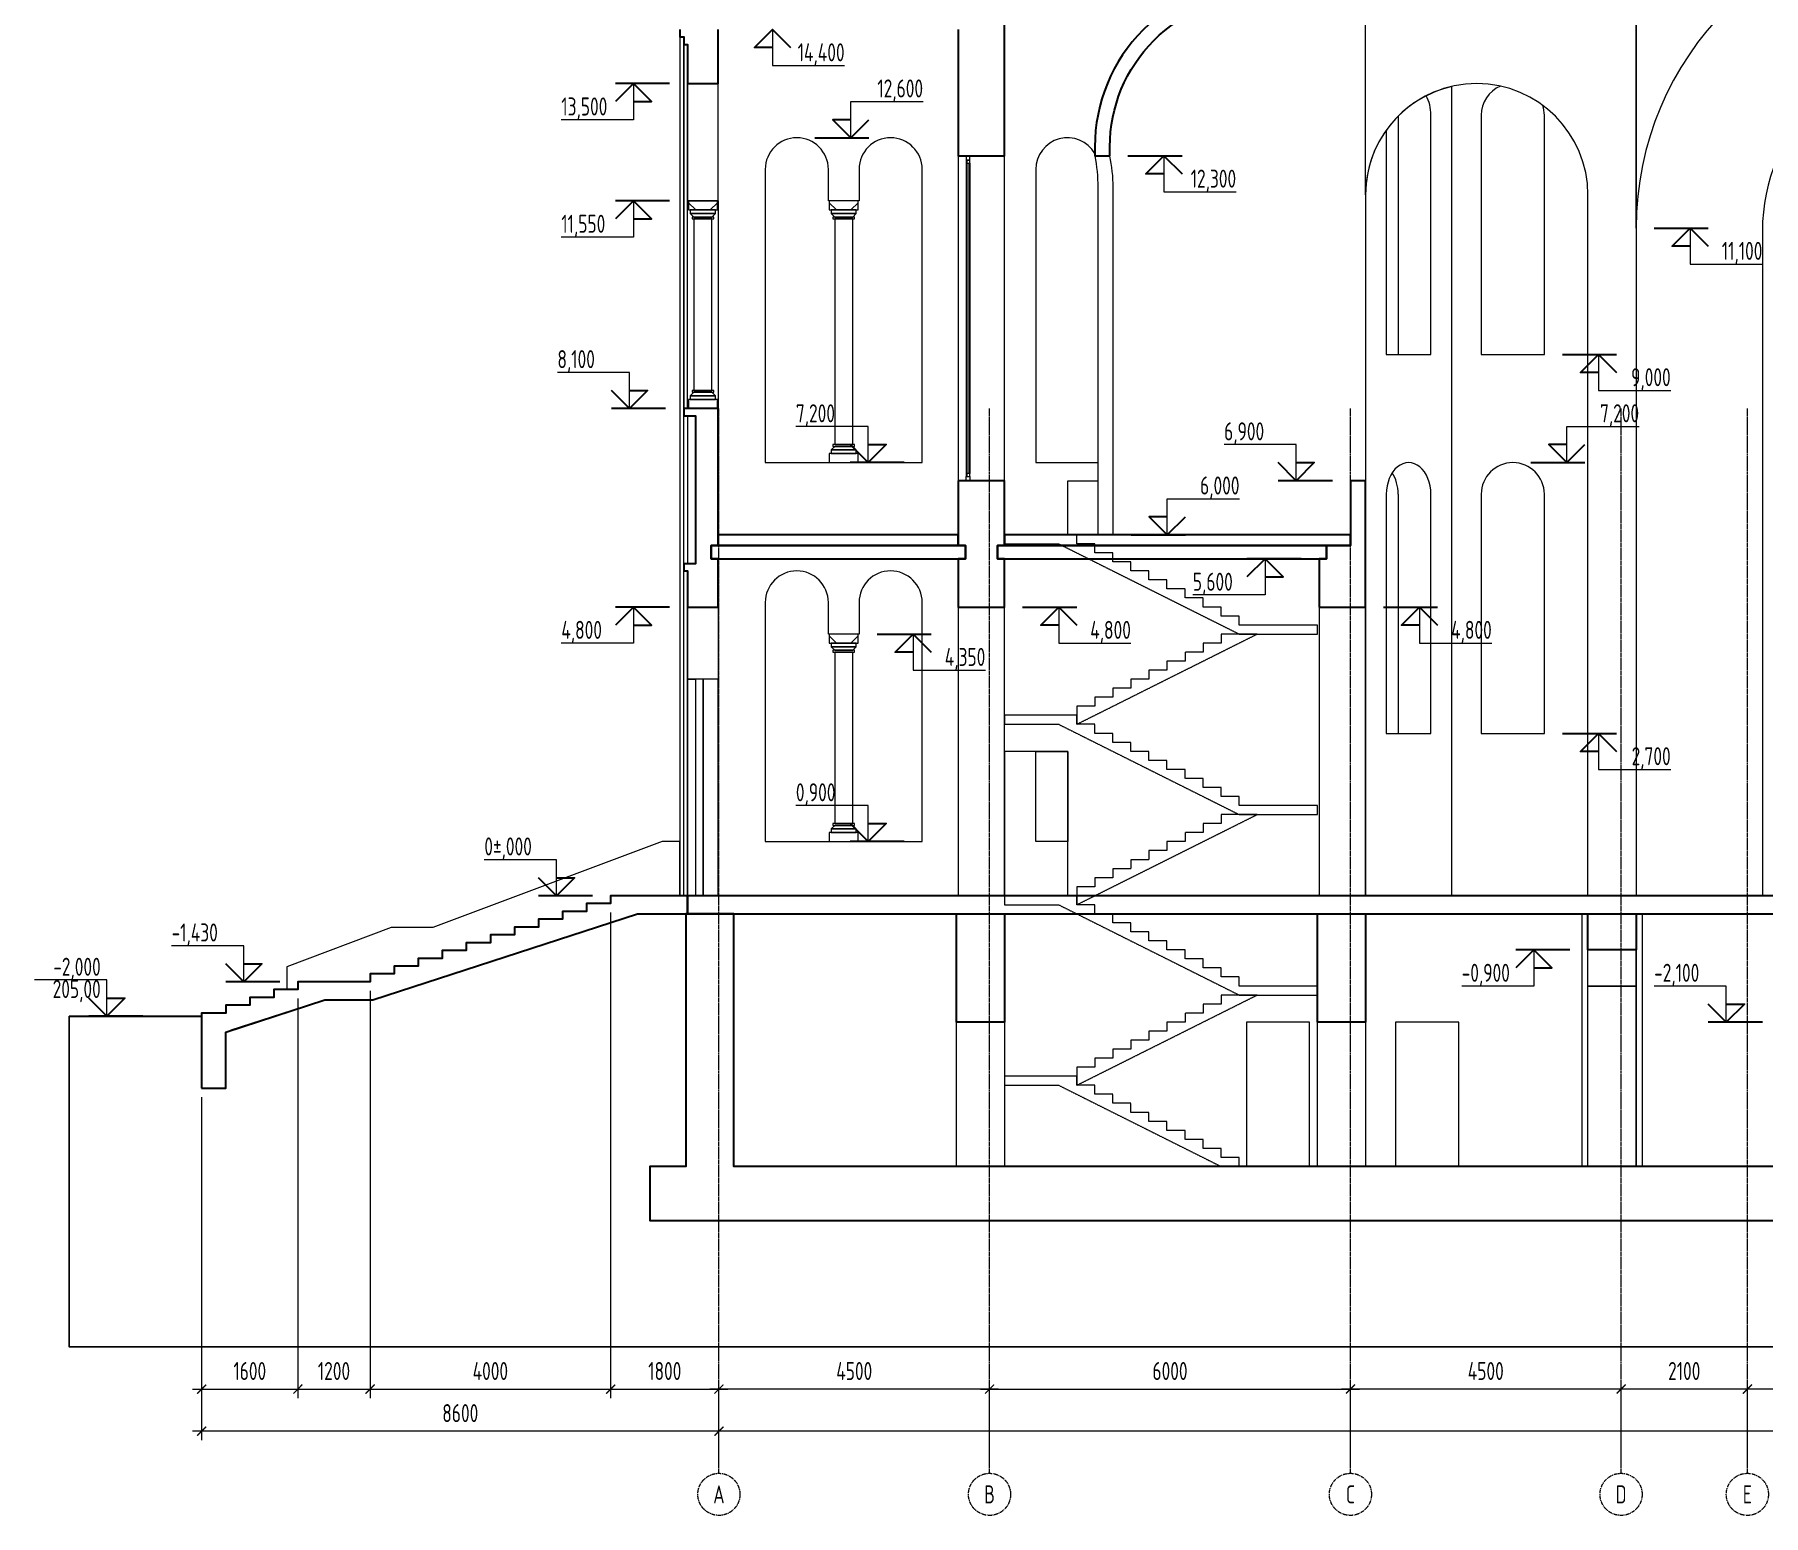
# Model space of a CAD drawing. Header units: millimetres. Extents: x -4890 to 184123, y 36 to 148549.
# Drawn here: x 56932 to 85677, y 55354 to 79969 of the extents above; entities that cross this region are included whole.
import ezdxf

# ---------------------------------------------------------------- set-up
doc = ezdxf.new("R2010")
doc.units = ezdxf.units.MM
doc.linetypes.add('CENTERX2', pattern=[101.6, 63.5, -12.7, 12.7, -12.7])
doc.linetypes.add('HIDDEN', pattern=[9.525, 6.35, -3.175])
for name, color, linetype, lineweight in [('axis', 40, 'CENTERX2', 5), ('Dimension', 4, 'Continuous', 5), ('Wall_General', 5, 'Continuous', 30), ('Wall_Satelit', 253, 'Continuous', 5), ('Windows', 250, 'Continuous', 5)]:
    doc.layers.add(name, color=color, linetype=linetype, lineweight=lineweight)
doc.styles.add('OK300', font='isocpeur.ttf', dxfattribs={"width": 0.7, "height": 300})
doc.styles.get("Standard").update_dxf_attribs({"font": 'arial.ttf'})
doc.dimstyles.new('OK100', dxfattribs={"dimtxt": 300, "dimasz": 150, "dimexe": 150, "dimexo": 150, "dimgap": 150, "dimtad": 1, "dimdec": 0, "dimzin": 0, "dimdsep": 46, "dimtxsty": 'OK300', "dimblk": 'ARCHTICK', "dimcen": 150, "dimdle": 150, "dimclrd": 256, "dimclre": 256, "dimclrt": 256, "dimadec": 0, "dimazin": 0, "dimtfac": 1, "dimtdec": 0, "dimtofl": 0, "dimtmove": 0, "dimatfit": 3, "dimldrblk": 'DOT', "dimfxl": 1, "dimtolj": 1, "dimtzin": 0, "dimlwd": -1, "dimlwe": -1, "dimarcsym": 0})
doc.dimstyles.get("Standard").update_dxf_attribs({"dimtxt": 0.18, "dimasz": 0.18, "dimexe": 0.18, "dimexo": 0.0625, "dimgap": 0.09, "dimtad": 0, "dimtih": 1, "dimtoh": 1, "dimdec": 4, "dimzin": 0, "dimdsep": 46, "dimtxsty": 'Standard', "dimcen": 0.09, "dimadec": 0, "dimazin": 0, "dimtfac": 1, "dimtdec": 4, "dimtofl": 0, "dimtmove": 0, "dimatfit": 3, "dimfxl": 1, "dimtolj": 1, "dimtzin": 0, "dimarcsym": 0})

# ---------------------------------------------------------------- blocks, each defined once
blk = doc.blocks.new('_ArchTick')
at = {"color": 0, "linetype": 'ByBlock', "const_width": 0.15}
blk.add_lwpolyline([(-0.5, -0.5), (0.5, 0.5)], dxfattribs=at)
blk = doc.blocks.new('*D159')
at = {"layer": 'Defpoints', "color": 0, "transparency": 16777216}
for p in [(68310, 56754), (68310, 56054), (104610, 56054)]:
    blk.add_point(p, dxfattribs=at)
at = {"layer": 'Dimension', "transparency": 16777216}
for p, q in [((104760, 56754), (68160, 56754)), ((68310, 56204), (68310, 56904)), ((104610, 56204), (104610, 56904))]:
    blk.add_line(p, q, dxfattribs=at)
at = {"layer": 'Dimension', "transparency": 16777216, "xscale": 150, "yscale": 150, "zscale": 150, "rotation": 180}
blk.add_blockref('_ArchTick', (68310, 56754), dxfattribs=at)
at = {"layer": 'Dimension', "transparency": 16777216, "xscale": 150, "yscale": 150, "zscale": 150}
blk.add_blockref('_ArchTick', (104610, 56754), dxfattribs=at)
at = {"layer": 'Dimension', "transparency": 16777216, "insert": (86460, 57054), "char_height": 300, "attachment_point": 5, "style": 'OK300'}
blk.add_mtext('\\A1;36300', dxfattribs=at)
blk = doc.blocks.new('_Dot')
at = {"layer": 'Dimension', "color": 0, "lineweight": -2}
blk.add_line((-0.5, 0), (-1, 0), dxfattribs=at)
at = {"layer": 'Dimension', "color": 0, "const_width": 0.5}
blk.add_lwpolyline([(-0.25, 0, 1), (0.25, 0, 1)], format="xyb", close=True, dxfattribs=at)
blk = doc.blocks.new('*D163')
at = {"layer": 'Defpoints', "color": 0, "transparency": 16777216}
for p in [(85410, 57454), (85410, 56054), (92010, 56054)]:
    blk.add_point(p, dxfattribs=at)
at = {"layer": 'Dimension', "transparency": 16777216}
for p, q in [((85410, 56204), (85410, 57604)), ((92010, 56204), (92010, 57604)), ((92160, 57454), (85260, 57454))]:
    blk.add_line(p, q, dxfattribs=at)
at = {"layer": 'Dimension', "transparency": 16777216, "xscale": 150, "yscale": 150, "zscale": 150, "rotation": 180}
blk.add_blockref('_ArchTick', (85410, 57454), dxfattribs=at)
at = {"layer": 'Dimension', "transparency": 16777216, "xscale": 150, "yscale": 150, "zscale": 150}
blk.add_blockref('_ArchTick', (92010, 57454), dxfattribs=at)
at = {"layer": 'Dimension', "transparency": 16777216, "insert": (88710, 57754), "char_height": 300, "attachment_point": 5, "style": 'OK300'}
blk.add_mtext('\\A1;6600', dxfattribs=at)
blk = doc.blocks.new('*D164')
at = {"layer": 'Defpoints', "color": 0, "transparency": 16777216}
for p in [(83310, 57454), (83310, 56054), (85410, 56054)]:
    blk.add_point(p, dxfattribs=at)
at = {"layer": 'Dimension', "transparency": 16777216}
for p, q in [((83310, 56204), (83310, 57604)), ((85410, 56204), (85410, 57604)), ((85560, 57454), (83160, 57454))]:
    blk.add_line(p, q, dxfattribs=at)
at = {"layer": 'Dimension', "transparency": 16777216, "xscale": 150, "yscale": 150, "zscale": 150, "rotation": 180}
blk.add_blockref('_ArchTick', (83310, 57454), dxfattribs=at)
at = {"layer": 'Dimension', "transparency": 16777216, "xscale": 150, "yscale": 150, "zscale": 150}
blk.add_blockref('_ArchTick', (85410, 57454), dxfattribs=at)
at = {"layer": 'Dimension', "transparency": 16777216, "insert": (84360, 57754), "char_height": 300, "attachment_point": 5, "style": 'OK300'}
blk.add_mtext('\\A1;2100', dxfattribs=at)
blk = doc.blocks.new('*D165')
at = {"layer": 'Defpoints', "color": 0, "transparency": 16777216}
for p in [(78810, 57454), (78810, 56054), (83310, 56054)]:
    blk.add_point(p, dxfattribs=at)
at = {"layer": 'Dimension', "transparency": 16777216}
for p, q in [((78810, 56204), (78810, 57604)), ((83310, 56204), (83310, 57604)), ((83460, 57454), (78660, 57454))]:
    blk.add_line(p, q, dxfattribs=at)
at = {"layer": 'Dimension', "transparency": 16777216, "xscale": 150, "yscale": 150, "zscale": 150, "rotation": 180}
blk.add_blockref('_ArchTick', (78810, 57454), dxfattribs=at)
at = {"layer": 'Dimension', "transparency": 16777216, "xscale": 150, "yscale": 150, "zscale": 150}
blk.add_blockref('_ArchTick', (83310, 57454), dxfattribs=at)
at = {"layer": 'Dimension', "transparency": 16777216, "insert": (81060, 57754), "char_height": 300, "attachment_point": 5, "style": 'OK300'}
blk.add_mtext('\\A1;4500', dxfattribs=at)
blk = doc.blocks.new('*D166')
at = {"layer": 'Defpoints', "color": 0, "transparency": 16777216}
for p in [(68310, 57454), (68310, 56054), (72810, 56054)]:
    blk.add_point(p, dxfattribs=at)
at = {"layer": 'Dimension', "transparency": 16777216}
for p, q in [((68310, 56204), (68310, 57604)), ((72810, 56204), (72810, 57604)), ((72960, 57454), (68160, 57454))]:
    blk.add_line(p, q, dxfattribs=at)
at = {"layer": 'Dimension', "transparency": 16777216, "xscale": 150, "yscale": 150, "zscale": 150, "rotation": 180}
blk.add_blockref('_ArchTick', (68310, 57454), dxfattribs=at)
at = {"layer": 'Dimension', "transparency": 16777216, "xscale": 150, "yscale": 150, "zscale": 150}
blk.add_blockref('_ArchTick', (72810, 57454), dxfattribs=at)
at = {"layer": 'Dimension', "transparency": 16777216, "insert": (70560, 57754), "char_height": 300, "attachment_point": 5, "style": 'OK300'}
blk.add_mtext('\\A1;4500', dxfattribs=at)
blk = doc.blocks.new('*D167')
at = {"layer": 'Defpoints', "color": 0, "transparency": 16777216}
for p in [(78810, 57454), (72810, 56054), (78810, 56054)]:
    blk.add_point(p, dxfattribs=at)
at = {"layer": 'Dimension', "transparency": 16777216}
for p, q in [((72810, 56204), (72810, 57604)), ((78810, 56204), (78810, 57604)), ((72660, 57454), (78960, 57454))]:
    blk.add_line(p, q, dxfattribs=at)
at = {"layer": 'Dimension', "transparency": 16777216, "xscale": 150, "yscale": 150, "zscale": 150, "rotation": 180}
blk.add_blockref('_ArchTick', (72810, 57454), dxfattribs=at)
at = {"layer": 'Dimension', "transparency": 16777216, "xscale": 150, "yscale": 150, "zscale": 150}
blk.add_blockref('_ArchTick', (78810, 57454), dxfattribs=at)
at = {"layer": 'Dimension', "transparency": 16777216, "insert": (75810, 57754), "char_height": 300, "attachment_point": 5, "style": 'OK300'}
blk.add_mtext('\\A1;6000', dxfattribs=at)
blk = doc.blocks.new('*D211')
at = {"layer": 'Defpoints', "color": 0, "transparency": 16777216}
for p in [(59710, 62454), (59710, 56754), (68310, 56054)]:
    blk.add_point(p, dxfattribs=at)
at = {"layer": 'Dimension', "transparency": 16777216}
for p, q in [((59710, 62304), (59710, 56604)), ((68460, 56754), (59560, 56754)), ((68310, 56204), (68310, 56904))]:
    blk.add_line(p, q, dxfattribs=at)
at = {"layer": 'Dimension', "transparency": 16777216, "xscale": 150, "yscale": 150, "zscale": 150, "rotation": 180}
blk.add_blockref('_ArchTick', (59710, 56754), dxfattribs=at)
at = {"layer": 'Dimension', "transparency": 16777216, "xscale": 150, "yscale": 150, "zscale": 150}
blk.add_blockref('_ArchTick', (68310, 56754), dxfattribs=at)
at = {"layer": 'Dimension', "transparency": 16777216, "insert": (64010, 57054), "char_height": 300, "attachment_point": 5, "style": 'OK300'}
blk.add_mtext('\\A1;8600', dxfattribs=at)
blk = doc.blocks.new('*D217')
at = {"layer": 'Defpoints', "color": 0, "transparency": 16777216}
for p in [(61310, 64094), (59710, 62454), (61310, 57454)]:
    blk.add_point(p, dxfattribs=at)
at = {"layer": 'Dimension', "transparency": 16777216}
for p, q in [((61310, 63944), (61310, 57304)), ((59710, 62304), (59710, 57304)), ((59560, 57454), (61460, 57454))]:
    blk.add_line(p, q, dxfattribs=at)
at = {"layer": 'Dimension', "transparency": 16777216, "xscale": 150, "yscale": 150, "zscale": 150, "rotation": 180}
blk.add_blockref('_ArchTick', (59710, 57454), dxfattribs=at)
at = {"layer": 'Dimension', "transparency": 16777216, "xscale": 150, "yscale": 150, "zscale": 150}
blk.add_blockref('_ArchTick', (61310, 57454), dxfattribs=at)
at = {"layer": 'Dimension', "transparency": 16777216, "insert": (60510, 57754), "char_height": 300, "attachment_point": 5, "style": 'OK300'}
blk.add_mtext('\\A1;1600', dxfattribs=at)
blk = doc.blocks.new('*D218')
at = {"layer": 'Defpoints', "color": 0, "transparency": 16777216}
for p in [(62510, 64224), (61310, 64094), (62510, 57454)]:
    blk.add_point(p, dxfattribs=at)
at = {"layer": 'Dimension', "transparency": 16777216}
for p, q in [((61310, 63944), (61310, 57304)), ((62510, 64074), (62510, 57304)), ((61160, 57454), (62660, 57454))]:
    blk.add_line(p, q, dxfattribs=at)
at = {"layer": 'Dimension', "transparency": 16777216, "xscale": 150, "yscale": 150, "zscale": 150, "rotation": 180}
blk.add_blockref('_ArchTick', (61310, 57454), dxfattribs=at)
at = {"layer": 'Dimension', "transparency": 16777216, "xscale": 150, "yscale": 150, "zscale": 150}
blk.add_blockref('_ArchTick', (62510, 57454), dxfattribs=at)
at = {"layer": 'Dimension', "transparency": 16777216, "insert": (61910, 57754), "char_height": 300, "attachment_point": 5, "style": 'OK300'}
blk.add_mtext('\\A1;1200', dxfattribs=at)
blk = doc.blocks.new('*D219')
at = {"layer": 'Defpoints', "color": 0, "transparency": 16777216}
for p in [(66510, 65524), (62510, 64224), (66510, 57454)]:
    blk.add_point(p, dxfattribs=at)
at = {"layer": 'Dimension', "transparency": 16777216}
for p, q in [((66510, 65374), (66510, 57304)), ((62510, 64074), (62510, 57304)), ((62360, 57454), (66660, 57454))]:
    blk.add_line(p, q, dxfattribs=at)
at = {"layer": 'Dimension', "transparency": 16777216, "xscale": 150, "yscale": 150, "zscale": 150, "rotation": 180}
blk.add_blockref('_ArchTick', (62510, 57454), dxfattribs=at)
at = {"layer": 'Dimension', "transparency": 16777216, "xscale": 150, "yscale": 150, "zscale": 150}
blk.add_blockref('_ArchTick', (66510, 57454), dxfattribs=at)
at = {"layer": 'Dimension', "transparency": 16777216, "insert": (64510, 57754), "char_height": 300, "attachment_point": 5, "style": 'OK300'}
blk.add_mtext('\\A1;4000', dxfattribs=at)
blk = doc.blocks.new('*D222')
at = {"layer": 'Defpoints', "color": 0, "transparency": 16777216}
for p in [(66510, 65524), (68310, 57454), (68310, 56054)]:
    blk.add_point(p, dxfattribs=at)
at = {"layer": 'Dimension', "transparency": 16777216}
for p, q in [((66510, 65374), (66510, 57304)), ((68310, 56204), (68310, 57604)), ((66360, 57454), (68460, 57454))]:
    blk.add_line(p, q, dxfattribs=at)
at = {"layer": 'Dimension', "transparency": 16777216, "xscale": 150, "yscale": 150, "zscale": 150, "rotation": 180}
blk.add_blockref('_ArchTick', (66510, 57454), dxfattribs=at)
at = {"layer": 'Dimension', "transparency": 16777216, "xscale": 150, "yscale": 150, "zscale": 150}
blk.add_blockref('_ArchTick', (68310, 57454), dxfattribs=at)
at = {"layer": 'Dimension', "transparency": 16777216, "insert": (67410, 57754), "char_height": 300, "attachment_point": 5, "style": 'OK300'}
blk.add_mtext('\\A1;1800', dxfattribs=at)

msp = doc.modelspace()

# ---------------------------------------------------------------- linework, layer by layer
at = {"layer": 'axis', "ltscale": 0.5}
for points in [[(68309.7, 56053.7), (68309.7, 73753.7)], [(72809.7, 56053.7), (72809.7, 73753.7)], [(78809.7, 56053.7), (78809.7, 73753.7)], [(83309.7, 56053.7), (83309.7, 73753.7)], [(85409.7, 56053.7), (85409.7, 73753.7)]]:
    msp.add_lwpolyline(points, dxfattribs=at)
at = {"layer": 'axis', "color": 18, "true_color": 0x000000}
for centre in [(68309.7, 55703.7), (72809.7, 55703.7), (78809.7, 55703.7), (83309.7, 55703.7), (85409.7, 55703.7)]:
    msp.add_circle(centre, 350, dxfattribs=at)
at = {"layer": 'Defpoints'}
msp.add_lwpolyline([(108159.7, 63653.7), (108159.7, 58153.7), (57509.7, 58153.7), (57509.7, 63653.7)], dxfattribs=at)
at = {"layer": 'Dimension', "lineweight": 30}
for points in [[(69199.7, 79753.7), (68899.7, 79753.7), (69199.7, 80053.7), (69499.7, 79753.7)], [(66889.7, 78853.7), (67189.7, 78853.7), (66889.7, 79153.7), (66589.7, 78853.7)], [(67489.7, 79153.7), (66589.7, 79153.7)], [(70504.7, 78553.7), (70204.7, 78553.7), (70504.7, 78253.7), (70804.7, 78553.7)], [(69904.7, 78253.7), (70804.7, 78253.7)], [(75109.7, 77953.7), (76009.7, 77953.7)], [(75709.7, 77653.7), (75409.7, 77653.7), (75709.7, 77953.7), (76009.7, 77653.7)], [(66889.7, 76903.7), (67189.7, 76903.7), (66889.7, 77203.7), (66589.7, 76903.7)], [(67489.7, 77203.7), (66589.7, 77203.7)], [(83859.7, 76753.7), (84759.7, 76753.7)], [(84459.7, 76453.7), (84159.7, 76453.7), (84459.7, 76753.7), (84759.7, 76453.7)], [(82334.7, 74653.7), (83234.7, 74653.7)], [(82934.7, 74353.7), (82634.7, 74353.7), (82934.7, 74653.7), (83234.7, 74353.7)], [(66824.7, 74053.7), (67124.7, 74053.7), (66824.7, 73753.7), (66524.7, 74053.7)], [(67424.7, 73753.7), (66524.7, 73753.7)], [(70789.7, 73153.7), (71089.7, 73153.7), (70789.7, 72853.7), (70489.7, 73153.7)], [(82409.7, 73153.7), (82109.7, 73153.7), (82409.7, 72853.7), (82709.7, 73153.7)], [(71389.7, 72853.7), (70489.7, 72853.7)], [(77909.7, 72853.7), (78209.7, 72853.7), (77909.7, 72553.7), (77609.7, 72853.7)], [(81809.7, 72853.7), (82709.7, 72853.7)], [(78509.7, 72553.7), (77609.7, 72553.7)], [(75765.4, 71953.7), (75465.4, 71953.7), (75765.4, 71653.7), (76065.4, 71953.7)], [(75165.4, 71653.7), (76065.4, 71653.7)], [(77389.7, 70953.7), (77689.7, 70953.7), (77389.7, 71253.7), (77089.7, 70953.7)], [(77989.7, 71253.7), (77089.7, 71253.7)], [(66889.7, 70153.7), (67189.7, 70153.7), (66889.7, 70453.7), (66589.7, 70153.7)], [(67489.7, 70453.7), (66589.7, 70453.7)], [(73359.7, 70453.7), (74259.7, 70453.7)], [(73959.7, 70153.7), (73659.7, 70153.7), (73959.7, 70453.7), (74259.7, 70153.7)], [(79359.7, 70453.7), (80259.7, 70453.7)], [(79959.7, 70153.7), (79659.7, 70153.7), (79959.7, 70453.7), (80259.7, 70153.7)], [(70939.7, 70003.7), (71839.7, 70003.7)], [(71539.7, 69703.7), (71239.7, 69703.7), (71539.7, 70003.7), (71839.7, 69703.7)], [(82334.7, 68353.7), (83234.7, 68353.7)], [(82934.7, 68053.7), (82634.7, 68053.7), (82934.7, 68353.7), (83234.7, 68053.7)], [(70789.7, 66853.7), (71089.7, 66853.7), (70789.7, 66553.7), (70489.7, 66853.7)], [(71389.7, 66553.7), (70489.7, 66553.7)], [(65609.7, 65953.7), (65909.7, 65953.7), (65609.7, 65653.7), (65309.7, 65953.7)], [(66209.7, 65653.7), (65309.7, 65653.7)], [(81859.7, 64453.7), (82159.7, 64453.7), (81859.7, 64753.7), (81559.7, 64453.7)], [(82459.7, 64753.7), (81559.7, 64753.7)], [(60409.7, 64523.7), (60709.7, 64523.7), (60409.7, 64223.7), (60109.7, 64523.7)], [(61009.7, 64223.7), (60109.7, 64223.7)], [(58132, 63953.7), (58432, 63953.7), (58132, 63653.7), (57832, 63953.7)], [(85059.7, 63853.7), (85359.7, 63853.7), (85059.7, 63553.7), (84759.7, 63853.7)], [(58732, 63653.7), (57832, 63653.7)], [(85659.7, 63553.7), (84759.7, 63553.7)]]:
    msp.add_lwpolyline(points, dxfattribs=at)
at = {"layer": 'Dimension'}
for points in [[(69199.7, 80053.7), (69199.7, 79453.7), (70399.7, 79453.7)], [(66889.7, 79153.7), (66889.7, 78553.7), (65689.7, 78553.7)], [(70504.7, 78253.7), (70504.7, 78853.7), (71704.7, 78853.7)], [(75709.7, 77953.7), (75709.7, 77353.7), (76909.7, 77353.7)], [(66889.7, 77203.7), (66889.7, 76603.7), (65689.7, 76603.7)], [(84459.7, 76753.7), (84459.7, 76153.7), (85659.7, 76153.7)], [(82934.7, 74653.7), (82934.7, 74053.7), (84134.7, 74053.7)], [(66824.7, 73753.7), (66824.7, 74353.7), (65624.7, 74353.7)], [(70789.7, 72853.7), (70789.7, 73453.7), (69589.7, 73453.7)], [(82409.7, 72853.7), (82409.7, 73453.7), (83609.7, 73453.7)], [(77909.7, 72553.7), (77909.7, 73153.7), (76709.7, 73153.7)], [(75765.4, 71653.7), (75765.4, 72253.7), (76965.4, 72253.7)], [(77389.7, 71253.7), (77389.7, 70653.7), (76189.7, 70653.7)], [(66889.7, 70453.7), (66889.7, 69853.7), (65689.7, 69853.7)], [(73959.7, 70453.7), (73959.7, 69853.7), (75159.7, 69853.7)], [(79959.7, 70453.7), (79959.7, 69853.7), (81159.7, 69853.7)], [(71539.7, 70003.7), (71539.7, 69403.7), (72739.7, 69403.7)], [(82934.7, 68353.7), (82934.7, 67753.7), (84134.7, 67753.7)], [(70789.7, 66553.7), (70789.7, 67153.7), (69589.7, 67153.7)], [(65609.7, 65653.7), (65609.7, 66253.7), (64409.7, 66253.7)], [(60409.7, 64223.7), (60409.7, 64823.7), (59209.7, 64823.7)], [(81859.7, 64753.7), (81859.7, 64153.7), (80659.7, 64153.7)], [(58132, 63653.7), (58132, 64253.7), (56932, 64253.7)], [(85059.7, 63553.7), (85059.7, 64153.7), (83859.7, 64153.7)]]:
    msp.add_lwpolyline(points, dxfattribs=at)
at = {"layer": 'Wall_General'}
for points in [[(72289.7, 80053.7), (72289.7, 77953.7), (73059.7, 77953.7), (73059.7, 82403.7)], [(67659.7, 80053.7), (67659.7, 79933.7), (67724.7, 79933.7), (67724.7, 79803.7), (67789.7, 79803.7), (67789.7, 79153.7), (68299.7, 79153.7), (68299.7, 80053.7)], [(57509.7, 63653.7), (59709.7, 63653.7)], [(60202.4, 63418.4), (61402.4, 63808.4)]]:
    msp.add_lwpolyline(points, dxfattribs=at)
msp.add_lwpolyline([(74809.7, 77953.7), (74809.7, 78103.7, -0.4142136), (77309.7, 80603.7), (78289.7, 80603.7), (78289.7, 80853.7), (77309.7, 80853.7, 0.4142136), (74559.7, 78103.7), (74559.7, 77953.7)], format="xyb", close=True, dxfattribs=at)
for points in [[(67789.7, 70453.7), (68299.7, 70453.7), (68299.7, 71253.7), (68179.7, 71253.7), (68179.7, 71473.7), (68299.7, 71473.7), (68299.7, 73753.7), (67724.7, 73753.7), (67724.7, 73633.7), (67919.7, 73633.7), (67919.7, 71173.7), (67724.7, 71173.7), (67724.7, 71053.7), (67789.7, 71053.7)], [(72289.7, 72553.7), (72289.7, 71473.7), (72409.7, 71473.7), (72409.7, 71253.7), (72289.7, 71253.7), (72289.7, 70453.7), (73059.7, 70453.7), (73059.7, 71253.7), (72939.7, 71253.7), (72939.7, 71473.7), (73059.7, 71473.7), (73059.7, 72553.7)], [(78289.7, 70453.7), (79059.7, 70453.7), (79059.7, 72553.7), (78809.7, 72553.7), (78809.7, 71473.7), (78409.7, 71473.7), (78409.7, 71253.7), (78289.7, 71253.7)], [(72289.7, 71473.7), (72289.7, 71653.7), (68299.7, 71653.7), (68299.7, 71473.7)], [(78809.7, 71473.7), (78809.7, 71653.7), (73059.7, 71653.7), (73059.7, 71473.7)], [(68179.7, 71253.7), (72409.7, 71253.7), (72409.7, 71473.7), (68179.7, 71473.7)], [(72939.7, 71253.7), (78409.7, 71253.7), (78409.7, 71473.7), (72939.7, 71473.7)], [(67789.7, 65653.7), (67789.7, 65353.7), (93859.7, 65353.7), (93859.7, 65803.7), (104359.7, 65803.7), (104359.7, 66103.7), (92109.7, 66103.7), (92109.7, 65953.7), (91809.7, 65953.7), (91809.7, 65803.7), (90909.7, 65803.7), (90909.7, 65653.7)], [(59709.7, 62453.7), (60109.7, 62453.7), (60109.7, 63388.3), (61757.2, 63923.7), (62557.2, 63923.7), (66957.2, 65353.7), (67789.7, 65353.7), (67789.7, 65653.7), (66509.7, 65653.7), (66509.7, 65523.7), (66109.7, 65523.7), (66109.7, 65393.7), (65709.7, 65393.7), (65709.7, 65263.7), (65309.7, 65263.7), (65309.7, 65133.7), (64909.7, 65133.7), (64909.7, 65003.7), (64509.7, 65003.7), (64509.7, 64873.7), (64109.7, 64873.7), (64109.7, 64743.7), (63709.7, 64743.7), (63709.7, 64613.7), (63309.7, 64613.7), (63309.7, 64483.7), (62909.7, 64483.7), (62909.7, 64353.7), (62509.7, 64353.7), (62509.7, 64223.7), (61309.7, 64223.7), (61309.7, 64093.7), (60909.7, 64093.7), (60909.7, 63963.7), (60509.7, 63963.7), (60509.7, 63833.7), (60109.7, 63833.7), (60109.7, 63703.7), (59709.7, 63703.7)], [(67759.7, 65353.7), (67759.7, 61153.7), (67159.7, 61153.7), (67159.7, 60253.7), (105759.7, 60253.7), (105759.7, 61153.7), (105159.7, 61153.7), (105159.7, 65803.7), (104359.7, 65803.7), (104359.7, 61153.7), (68559.7, 61153.7), (68559.7, 65353.7)], [(72259.7, 65353.7), (73059.7, 65353.7), (73059.7, 63553.7), (72259.7, 63553.7)], [(78259.7, 65353.7), (79059.7, 65353.7), (79059.7, 63553.7), (78259.7, 63553.7)], [(82759.7, 65353.7), (83559.7, 65353.7), (83559.7, 64753.7), (82759.7, 64753.7)]]:
    msp.add_lwpolyline(points, close=True, dxfattribs=at)
at = {"layer": 'Wall_Satelit'}
for points in [[(93859.7, 76753.7, 1), (83559.7, 76753.7), (83559.7, 81503.7, -1), (93859.7, 81503.7)], [(82759.7, 77303.7, 1), (79059.7, 77303.7), (79059.7, 81903.7), (83559.7, 81903.7), (83559.7, 65653.7), (82759.7, 65653.7)], [(91759.7, 71653.7), (91759.7, 76703.7, 1), (85659.7, 76703.7), (85659.7, 65653.7), (90909.7, 65653.7), (90909.7, 65803.7), (91209.7, 65803.7), (91209.7, 71653.7)], [(79059.7, 65653.7), (80495, 65653.7), (80495, 79106.7, 0.3494538), (79059.7, 77303.7), (79059.7, 65653.7)], [(69079.7, 72853.7), (71689.7, 72853.7), (71689.7, 77728.7, 1), (70639.7, 77728.7), (70639.7, 77203.7), (70129.7, 77203.7), (70129.7, 77728.7, 1), (69079.7, 77728.7)], [(74865.4, 71653.7), (74865.4, 77428.7, 0.0515331), (74809.7, 77953.7), (74559.7, 77953.7, -0.0469915), (74610.3, 77428.7), (74610.3, 71653.7)], [(80984.7, 68353.7), (82034.7, 68353.7), (82034.7, 72328.7, 1), (80984.7, 72328.7)], [(69079.7, 66553.7), (71689.7, 66553.7), (71689.7, 70528.7, 1), (70639.7, 70528.7), (70639.7, 70003.7), (70129.7, 70003.7), (70129.7, 70528.7, 1), (69079.7, 70528.7)]]:
    msp.add_lwpolyline(points, format="xyb", close=True, dxfattribs=at)
for points in [[(67724.7, 79933.7), (67659.7, 79933.7), (67659.7, 65653.7), (67724.7, 65653.7)], [(67724.7, 73753.7), (67789.7, 73753.7), (67789.7, 79803.7), (67724.7, 79803.7)], [(67789.7, 77203.7), (68299.7, 77203.7), (68299.7, 79153.7), (67789.7, 79153.7)], [(72289.7, 72553.7), (73059.7, 72553.7), (73059.7, 77953.7), (72289.7, 77953.7)], [(67789.7, 77203.7), (68299.7, 77203.7), (68299.7, 73753.7), (67789.7, 73753.7)], [(67804.7, 77203.7), (67804.7, 77173.7), (67924.7, 77053.7), (68164.7, 77053.7), (68284.7, 77173.7), (68284.7, 77203.7)], [(67804.7, 77173.7), (67804.7, 77053.7), (67924.7, 77053.7)], [(67834.7, 76993.7), (68254.7, 76993.7), (68254.7, 77053.7), (67834.7, 77053.7)], [(68164.7, 77053.7), (68284.7, 77053.7), (68284.7, 77173.7)], [(70144.7, 77203.7), (70144.7, 77173.7), (70264.7, 77053.7), (70504.7, 77053.7), (70624.7, 77173.7), (70624.7, 77203.7)], [(70144.7, 77173.7), (70144.7, 77053.7), (70264.7, 77053.7)], [(70174.7, 76993.7), (70594.7, 76993.7), (70594.7, 77053.7), (70174.7, 77053.7)], [(70504.7, 77053.7), (70624.7, 77053.7), (70624.7, 77173.7)], [(67834.7, 76993.7), (67894.7, 76933.7), (68194.7, 76933.7), (68254.7, 76993.7)], [(67864.7, 76903.7), (68224.7, 76903.7), (68224.7, 76933.7), (67864.7, 76933.7)], [(67894.7, 74053.7), (68194.7, 74053.7), (68194.7, 76903.7), (67894.7, 76903.7)], [(70174.7, 76993.7), (70234.7, 76933.7), (70534.7, 76933.7), (70594.7, 76993.7)], [(70204.7, 76903.7), (70564.7, 76903.7), (70564.7, 76933.7), (70204.7, 76933.7)], [(70234.7, 73153.7), (70534.7, 73153.7), (70534.7, 76903.7), (70234.7, 76903.7)], [(67804.7, 73753.7), (68284.7, 73753.7), (68284.7, 73903.7), (67804.7, 73903.7)], [(67894.7, 74023.7), (67834.7, 73963.7), (68254.7, 73963.7), (68194.7, 74023.7)], [(67834.7, 73903.7), (68254.7, 73903.7), (68254.7, 73963.7), (67834.7, 73963.7)], [(67864.7, 74023.7), (68224.7, 74023.7), (68224.7, 74053.7), (67864.7, 74053.7)], [(67724.7, 73633.7), (67789.7, 73633.7), (67789.7, 71173.7), (67724.7, 71173.7)], [(67789.7, 71173.7), (67919.7, 71173.7), (67919.7, 73633.7), (67789.7, 73633.7)], [(70234.7, 73123.7), (70174.7, 73063.7), (70594.7, 73063.7), (70534.7, 73123.7)], [(70174.7, 73003.7), (70594.7, 73003.7), (70594.7, 73063.7), (70174.7, 73063.7)], [(70204.7, 73123.7), (70564.7, 73123.7), (70564.7, 73153.7), (70204.7, 73153.7)], [(70144.7, 72853.7), (70624.7, 72853.7), (70624.7, 73003.7), (70144.7, 73003.7)], [(74109.7, 72553.7), (74610.3, 72553.7), (74610.3, 71653.7), (74109.7, 71653.7)], [(67724.7, 71053.7), (67789.7, 71053.7), (67789.7, 65653.7), (67724.7, 65653.7)], [(67789.7, 70453.7), (68299.7, 70453.7), (68299.7, 69253.7), (67789.7, 69253.7)], [(73059.7, 70453.7), (72289.7, 70453.7), (72289.7, 65653.7), (73059.7, 65653.7)], [(79059.7, 70453.7), (78289.7, 70453.7), (78289.7, 65653.7), (79059.7, 65653.7)], [(70144.7, 70003.7), (70144.7, 69973.7), (70264.7, 69853.7), (70504.7, 69853.7), (70624.7, 69973.7), (70624.7, 70003.7)], [(70144.7, 69973.7), (70144.7, 69853.7), (70264.7, 69853.7)], [(70174.7, 69793.7), (70594.7, 69793.7), (70594.7, 69853.7), (70174.7, 69853.7)], [(70504.7, 69853.7), (70624.7, 69853.7), (70624.7, 69973.7)], [(70174.7, 69793.7), (70234.7, 69733.7), (70534.7, 69733.7), (70594.7, 69793.7)], [(70204.7, 69703.7), (70564.7, 69703.7), (70564.7, 69733.7), (70204.7, 69733.7)], [(70234.7, 66853.7), (70534.7, 66853.7), (70534.7, 69703.7), (70234.7, 69703.7)], [(67789.7, 69253.7), (67919.7, 69253.7), (67919.7, 65653.7), (67789.7, 65653.7)], [(67919.7, 65653.7), (68049.7, 65653.7), (68049.7, 69253.7), (67919.7, 69253.7)], [(68299.7, 69253.7), (68049.7, 69253.7), (68049.7, 65653.7), (68299.7, 65653.7)], [(73059.7, 65653.7), (74109.7, 65653.7), (74109.7, 68053.7), (73059.7, 68053.7)], [(73579.7, 68053.7), (74109.7, 68053.7), (74109.7, 66553.7), (73579.7, 66553.7)], [(70144.7, 66553.7), (70624.7, 66553.7), (70624.7, 66703.7), (70144.7, 66703.7)], [(70234.7, 66823.7), (70174.7, 66763.7), (70594.7, 66763.7), (70534.7, 66823.7)], [(70174.7, 66703.7), (70594.7, 66703.7), (70594.7, 66763.7), (70174.7, 66763.7)], [(70204.7, 66823.7), (70564.7, 66823.7), (70564.7, 66853.7), (70204.7, 66853.7)], [(61128.8, 64093.7), (61309.7, 64093.7), (61309.7, 64223.7), (62509.7, 64223.7), (62509.7, 64353.7), (62909.7, 64353.7), (62909.7, 64483.7), (63309.7, 64483.7), (63309.7, 64613.7), (63709.7, 64613.7), (63709.7, 64743.7), (64109.7, 64743.7), (64109.7, 64873.7), (64509.7, 64873.7), (64509.7, 65003.7), (64909.7, 65003.7), (64909.7, 65133.7), (65309.7, 65133.7), (65309.7, 65263.7), (65709.7, 65263.7), (65709.7, 65393.7), (66109.7, 65393.7), (66109.7, 65523.7), (66509.7, 65523.7), (66509.7, 65653.7), (67659.7, 65653.7), (67659.7, 66553.7), (67368.1, 66553.7), (63554.5, 65123.7), (62861.4, 65123.7), (61128.8, 64473.8)], [(82659.7, 61153.7), (82759.7, 61153.7), (82759.7, 65353.7), (82659.7, 65353.7)], [(83559.7, 65353.7), (83659.7, 65353.7), (83659.7, 61153.7), (83559.7, 61153.7)], [(82759.7, 64753.7), (83559.7, 64753.7), (83559.7, 64153.7), (82759.7, 64153.7)], [(82759.7, 64153.7), (83559.7, 64153.7), (83559.7, 61153.7), (82759.7, 61153.7)], [(72259.7, 63553.7), (73059.7, 63553.7), (73059.7, 61153.7), (72259.7, 61153.7)], [(77079.7, 61153.7), (78129.7, 61153.7), (78129.7, 63553.7), (77079.7, 63553.7)], [(78259.7, 63553.7), (79059.7, 63553.7), (79059.7, 61153.7), (78259.7, 61153.7)], [(79559.7, 61153.7), (80609.7, 61153.7), (80609.7, 63553.7), (79559.7, 63553.7)]]:
    msp.add_lwpolyline(points, close=True, dxfattribs=at)
for points in [[(81303.1, 79111.4, 0.3001804), (80984.7, 78628.7), (80984.7, 74653.7), (82034.7, 74653.7), (82034.7, 78628.7, 0.0791846), (82008.7, 78791.9, 0.0791846)], [(74559.7, 77990.7, 0.7678371), (73579.7, 77728.7), (73579.7, 72853.7), (74610.3, 72853.7)]]:
    msp.add_lwpolyline(points, format="xyb", dxfattribs=at)
for points in [[(79406.1, 78381.6), (79406.1, 74653.7), (80148.6, 74653.7), (80148.6, 78628.7)], [(79604.1, 78614.5), (79604.1, 74653.7)], [(79406.1, 72328.7), (79406.1, 68353.7), (80148.6, 68353.7), (80148.6, 72328.7)], [(79604.1, 72328.7), (79604.1, 68353.7)]]:
    msp.add_lwpolyline(points, dxfattribs=at)
at = {"layer": 'Wall_Satelit', "linetype": 'HIDDEN'}
for points in [[(73059.7, 71653.7), (73059.7, 71503.7), (73959.7, 71503.7), (76959.7, 70003.7), (78259.7, 70003.7), (78259.7, 70153.7), (76959.7, 70153.7), (76959.7, 70303.7), (76659.7, 70303.7), (76659.7, 70453.7), (76359.7, 70453.7), (76359.7, 70603.7), (76059.7, 70603.7), (76059.7, 70753.7), (75759.7, 70753.7), (75759.7, 70903.7), (75459.7, 70903.7), (75459.7, 71053.7), (75159.7, 71053.7), (75159.7, 71203.7), (74859.7, 71203.7), (74859.7, 71353.7), (74559.7, 71353.7), (74559.7, 71503.7), (74259.7, 71503.7), (74259.7, 71653.7)], [(74259.7, 68803.7), (74259.7, 68503.7), (77259.7, 70003.7), (76659.7, 70003.7), (76659.7, 69853.7), (76359.7, 69853.7), (76359.7, 69703.7), (76059.7, 69703.7), (76059.7, 69553.7), (75759.7, 69553.7), (75759.7, 69403.7), (75459.7, 69403.7), (75459.7, 69253.7), (75159.7, 69253.7), (75159.7, 69103.7), (74859.7, 69103.7), (74859.7, 68953.7), (74559.7, 68953.7), (74559.7, 68803.7)], [(73059.7, 68653.7), (73059.7, 68503.7), (73959.7, 68503.7), (76959.7, 67003.7), (78259.7, 67003.7), (78259.7, 67153.7), (76959.7, 67153.7), (76959.7, 67303.7), (76659.7, 67303.7), (76659.7, 67453.7), (76359.7, 67453.7), (76359.7, 67603.7), (76059.7, 67603.7), (76059.7, 67753.7), (75759.7, 67753.7), (75759.7, 67903.7), (75459.7, 67903.7), (75459.7, 68053.7), (75159.7, 68053.7), (75159.7, 68203.7), (74859.7, 68203.7), (74859.7, 68353.7), (74559.7, 68353.7), (74559.7, 68503.7), (74259.7, 68503.7), (74259.7, 68653.7)], [(74259.7, 65803.7), (74259.7, 65503.7), (77259.7, 67003.7), (76659.7, 67003.7), (76659.7, 66853.7), (76359.7, 66853.7), (76359.7, 66703.7), (76059.7, 66703.7), (76059.7, 66553.7), (75759.7, 66553.7), (75759.7, 66403.7), (75459.7, 66403.7), (75459.7, 66253.7), (75159.7, 66253.7), (75159.7, 66103.7), (74859.7, 66103.7), (74859.7, 65953.7), (74559.7, 65953.7), (74559.7, 65803.7)], [(73059.7, 65653.7), (73059.7, 65503.7), (73959.7, 65503.7), (76959.7, 64003.7), (78259.7, 64003.7), (78259.7, 64153.7), (76959.7, 64153.7), (76959.7, 64303.7), (76659.7, 64303.7), (76659.7, 64453.7), (76359.7, 64453.7), (76359.7, 64603.7), (76059.7, 64603.7), (76059.7, 64753.7), (75759.7, 64753.7), (75759.7, 64903.7), (75459.7, 64903.7), (75459.7, 65053.7), (75159.7, 65053.7), (75159.7, 65203.7), (74859.7, 65203.7), (74859.7, 65353.7), (74559.7, 65353.7), (74559.7, 65503.7), (74259.7, 65503.7), (74259.7, 65653.7)], [(74259.7, 62803.7), (74259.7, 62503.7), (77259.7, 64003.7), (76659.7, 64003.7), (76659.7, 63853.7), (76359.7, 63853.7), (76359.7, 63703.7), (76059.7, 63703.7), (76059.7, 63553.7), (75759.7, 63553.7), (75759.7, 63403.7), (75459.7, 63403.7), (75459.7, 63253.7), (75159.7, 63253.7), (75159.7, 63103.7), (74859.7, 63103.7), (74859.7, 62953.7), (74559.7, 62953.7), (74559.7, 62803.7)], [(73059.7, 62503.7), (73959.7, 62503.7), (76659.7, 61153.7), (76959.7, 61153.7), (76959.7, 61303.7), (76659.7, 61303.7), (76659.7, 61453.7), (76359.7, 61453.7), (76359.7, 61603.7), (76059.7, 61603.7), (76059.7, 61753.7), (75759.7, 61753.7), (75759.7, 61903.7), (75459.7, 61903.7), (75459.7, 62053.7), (75159.7, 62053.7), (75159.7, 62203.7), (74859.7, 62203.7), (74859.7, 62353.7), (74559.7, 62353.7), (74559.7, 62503.7), (74259.7, 62503.7), (74259.7, 62653.7), (73059.7, 62653.7)]]:
    msp.add_lwpolyline(points, close=True, dxfattribs=at)
at = {"layer": 'Wall_Satelit'}
for centre, end_param in [((79777.4, 78628.7), 2.2343842), ((79777.4, 72328.7), 4.712389), ((79232.9, 72328.7), 2.3183838)]:
    msp.add_ellipse(centre, major_axis=(0, -525), ratio=0.7071094, start_param=1.5707963, end_param=end_param, dxfattribs=at)
at = {"layer": 'Windows'}
for points in [[(72479.7, 77883.7), (72479.7, 77953.7), (72419.7, 77953.7), (72419.7, 77883.7)], [(72419.7, 77883.7), (72419.7, 72623.7), (72429.7, 72623.7), (72429.7, 77883.7)], [(72479.7, 77833.7), (72479.7, 77883.7), (72429.7, 77883.7), (72429.7, 77833.7)], [(72439.7, 72673.7), (72439.7, 77833.7), (72429.7, 77833.7), (72429.7, 72673.7)], [(72469.7, 72673.7), (72469.7, 77833.7), (72479.7, 77833.7), (72479.7, 72673.7)], [(72479.7, 72623.7), (72479.7, 72553.7), (72419.7, 72553.7), (72419.7, 72623.7)], [(72479.7, 72623.7), (72479.7, 72673.7), (72429.7, 72673.7), (72429.7, 72623.7)]]:
    msp.add_lwpolyline(points, close=True, dxfattribs=at)

# ---------------------------------------------------------------- texts
at = {"layer": 'axis', "color": 18, "true_color": 0x000000, "char_height": 300, "attachment_point": 5, "style": 'OK300'}
for s, insert in [('{\\fISOCPEUR|b0|i0|c204|p34;А}', (68309.7, 55703.7)), ('B', (72809.7, 55703.7)), ('C', (78809.7, 55703.7)), ('D', (83309.7, 55703.7)), ('E', (85409.7, 55703.7))]:
    msp.add_mtext(s, dxfattribs=dict(at, insert=insert))
at = {"layer": 'Dimension', "char_height": 300, "style": 'OK300'}
for s, insert, attachment_point in [('14,400', (70399.7, 79453.7), 9), ('12,600', (71704.7, 78853.7), 9), ('13,500', (65689.7, 78553.7), 7), ('12,300', (76909.7, 77353.7), 9), ('11,550', (65689.7, 76603.7), 7), ('11,100', (85659.7, 76153.7), 9), ('8,100', (65624.7, 74353.7), 7), ('9,000', (84134.7, 74053.7), 9), ('7,200', (69589.7, 73453.7), 7), ('7,200', (83609.7, 73453.7), 9), ('6,900', (76709.7, 73153.7), 7), ('6,000', (76965.4, 72253.7), 9), ('5,600', (76189.7, 70653.7), 7), ('4,800', (65689.7, 69853.7), 7), ('4,800', (75159.7, 69853.7), 9), ('4,800', (81159.7, 69853.7), 9), ('4,350', (72739.7, 69403.7), 9), ('2,700', (84134.7, 67753.7), 9), ('0,900', (69589.7, 67153.7), 7), ('0%%P,000', (64409.7, 66253.7), 7), ('-1,430', (59209.7, 64823.7), 7), ('-2,000', (58032, 64253.7), 9), ('-0,900', (80659.7, 64153.7), 7), ('-2,100', (83859.7, 64153.7), 7), ('205,00', (58032, 64253.7), 3)]:
    msp.add_mtext(s, dxfattribs=dict(at, insert=insert, attachment_point=attachment_point))

# ---------------------------------------------------------------- dimensions: what is measured, and where the dimension line sits
at = {"layer": 'Dimension'}
for base, p1, p2, dimstyle, override, picture, middle in [((66509.7, 57453.7), (62509.7, 64223.7), (66509.7, 65523.7), 'Standard', {"dimtxt": 300, "dimasz": 150, "dimexe": 150, "dimexo": 150, "dimgap": 150, "dimtad": 1, "dimtih": 0, "dimtoh": 0, "dimdec": 0, "dimtxsty": 'OK300', "dimblk": 'ArchTick', "dimcen": 150, "dimdle": 150, "dimclrd": 256, "dimclre": 256, "dimclrt": 256, "dimtdec": 0, "dimatfit": 3, "dimldrblk": 'Dot', "dimlwd": 65535, "dimlwe": 65535}, '*D219', (64509.7, 57753.7)), ((68309.7, 57453.7), (66509.7, 65523.7), (68309.7, 56053.7), 'Standard', {"dimtxt": 300, "dimasz": 150, "dimexe": 150, "dimexo": 150, "dimgap": 150, "dimtad": 1, "dimtih": 0, "dimtoh": 0, "dimdec": 0, "dimtxsty": 'OK300', "dimblk": 'ArchTick', "dimcen": 150, "dimdle": 150, "dimclrd": 256, "dimclre": 256, "dimclrt": 256, "dimtdec": 0, "dimatfit": 3, "dimldrblk": 'Dot', "dimlwd": 65535, "dimlwe": 65535}, '*D222', (67409.7, 57753.7)), ((62509.7, 57453.7), (61309.7, 64093.7), (62509.7, 64223.7), 'Standard', {"dimtxt": 300, "dimasz": 150, "dimexe": 150, "dimexo": 150, "dimgap": 150, "dimtad": 1, "dimtih": 0, "dimtoh": 0, "dimdec": 0, "dimtxsty": 'OK300', "dimblk": 'ArchTick', "dimcen": 150, "dimdle": 150, "dimclrd": 256, "dimclre": 256, "dimclrt": 256, "dimtdec": 0, "dimatfit": 3, "dimldrblk": 'Dot', "dimlwd": 65535, "dimlwe": 65535}, '*D218', (61909.7, 57753.7)), ((61309.7, 57453.7), (59709.7, 62453.7), (61309.7, 64093.7), 'Standard', {"dimtxt": 300, "dimasz": 150, "dimexe": 150, "dimexo": 150, "dimgap": 150, "dimtad": 1, "dimtih": 0, "dimtoh": 0, "dimdec": 0, "dimtxsty": 'OK300', "dimblk": 'ArchTick', "dimcen": 150, "dimdle": 150, "dimclrd": 256, "dimclre": 256, "dimclrt": 256, "dimtdec": 0, "dimatfit": 3, "dimldrblk": 'Dot', "dimlwd": 65535, "dimlwe": 65535}, '*D217', (60509.7, 57753.7)), ((59709.7, 56753.7), (68309.7, 56053.7), (59709.7, 62453.7), 'Standard', {"dimtxt": 300, "dimasz": 150, "dimexe": 150, "dimexo": 150, "dimgap": 150, "dimtad": 1, "dimtih": 0, "dimtoh": 0, "dimdec": 0, "dimtxsty": 'OK300', "dimblk": 'ArchTick', "dimcen": 150, "dimdle": 150, "dimclrd": 256, "dimclre": 256, "dimclrt": 256, "dimtdec": 0, "dimatfit": 3, "dimldrblk": 'Dot', "dimlwd": 65535, "dimlwe": 65535}, '*D211', (64009.7, 57053.7)), ((68309.7, 57453.7), (72809.7, 56053.7), (68309.7, 56053.7), 'OK100', {"dimtmove": 1}, '*D166', (70559.7, 57753.7)), ((78809.7, 57453.7), (83309.7, 56053.7), (78809.7, 56053.7), 'OK100', {"dimtmove": 1}, '*D165', (81059.7, 57753.7)), ((83309.7, 57453.7), (85409.7, 56053.7), (83309.7, 56053.7), 'OK100', {"dimtmove": 1}, '*D164', (84359.7, 57753.7)), ((85409.7, 57453.7), (92009.7, 56053.7), (85409.7, 56053.7), 'OK100', {"dimtmove": 1}, '*D163', (88709.7, 57753.7))]:
    dim = msp.add_linear_dim(base=base, p1=p1, p2=p2, dimstyle=dimstyle, override=override, dxfattribs=at)
    dim.commit()
    dim.dimension.update_dxf_attribs({"geometry": picture, "text_midpoint": middle})
for base, p1, p2, picture, middle in [((78809.7, 57453.7), (72809.7, 56053.7), (78809.7, 56053.7), '*D167', (75809.7, 57753.7)), ((68309.7, 56753.7), (104609.7, 56053.7), (68309.7, 56053.7), '*D159', (86459.7, 57053.7))]:
    dim = msp.add_linear_dim(base=base, p1=p1, p2=p2, dimstyle='OK100', dxfattribs=at)
    dim.commit()
    dim.dimension.update_dxf_attribs({"geometry": picture, "text_midpoint": middle})

doc.saveas('drawing.dxf')
